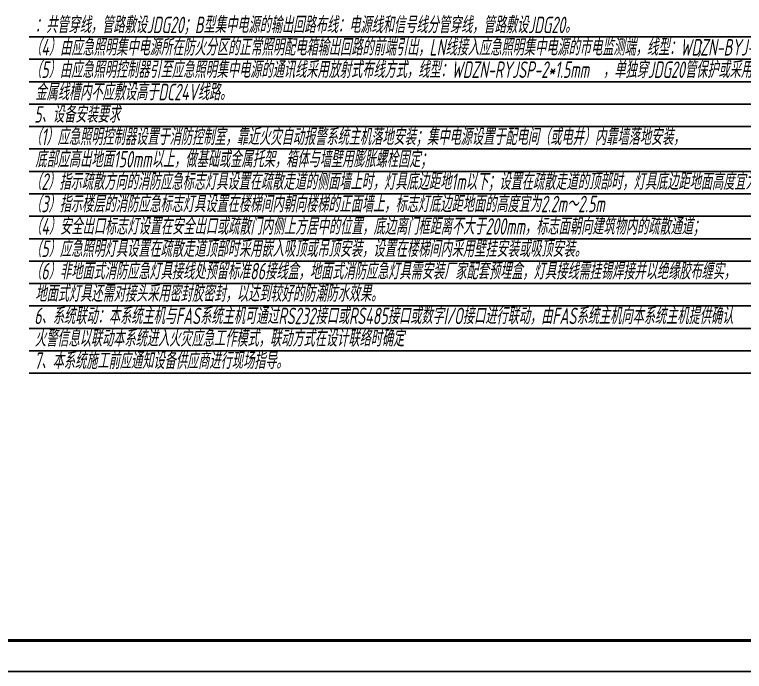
# Model space of a CAD drawing. Extents: x 4929870 to 5205508, y 4505833 to 4862647.
# Drawn here: x 5005630 to 5052915, y 4597045 to 4639588 of the extents above; entities that cross this region are included whole.
import ezdxf

# ---------------------------------------------------------------- set-up
doc = ezdxf.new("R2010")
doc.units = 0
doc.header["$LTSCALE"] = 1000
doc.header["$MEASUREMENT"] = 0
doc.layers.add('MLB', color=7, linetype='CONTINUOUS')
doc.layers.add('PUB_TITLE', color=4, linetype='CONTINUOUS')
doc.styles.add('CHEN1', font='gbeitc.shx', dxfattribs={"width": 0.9, "height": 350, "bigfont": 'msi_fsx.shx'})

msp = doc.modelspace()

# ---------------------------------------------------------------- linework, layer by layer
at = {"layer": 'MLB', "color": 7}
for p, q in [((5006580.5, 4638148.6), (5061746, 4638148.6)), ((5006580.5, 4636695.8), (5061746, 4636695.8)), ((5006580.5, 4635242.9), (5061746, 4635242.9)), ((5006580.5, 4633790), (5061746, 4633790.1)), ((5006580.5, 4632337.2), (5061746, 4632337.2)), ((5006580.5, 4630884.3), (5061746, 4630884.4)), ((5006580.5, 4629431.5), (5061746, 4629431.5)), ((5006580.5, 4627978.6), (5061746, 4627978.6)), ((5006580.5, 4626525.8), (5061746, 4626525.8)), ((5006580.5, 4625072.9), (5061746, 4625072.9)), ((5006580.5, 4623620), (5061746, 4623620.1)), ((5006580.5, 4622167.2), (5061746, 4622167.2)), ((5006580.5, 4620714.3), (5061746, 4620714.4)), ((5006580.5, 4620714.3), (5061746, 4620714.4)), ((5006580.5, 4619261.5), (5061746, 4619261.5)), ((5006580.5, 4619261.5), (5061746, 4619261.5)), ((5006580.5, 4617808.6), (5061746, 4617808.6)), ((5006580.5, 4617808.6), (5061746, 4617808.6)), ((5006580.5, 4616355.8), (5061746, 4616355.8)), ((5006580.5, 4616355.8), (5061746, 4616355.8))]:
    msp.add_line(p, q, dxfattribs=at)
at = {"layer": 'PUB_TITLE'}
msp.add_lwpolyline([(4929870.1, 4597044.5), (5078470.1, 4597044.5), (5078470.1, 4681044.5), (4929870.1, 4681044.5)], close=True, dxfattribs=at)
at = {"layer": 'PUB_TITLE', "const_width": 200}
msp.add_lwpolyline([(4934870.1, 4599044.5), (5076470.1, 4599044.5), (5076470.1, 4679044.5), (4934870.1, 4679044.5)], close=True, dxfattribs=at)

# ---------------------------------------------------------------- texts
at = {"layer": 'MLB', "color": 7, "style": 'CHEN1', "width": 0.714}
for s, p in [('：共管穿线，管路敷设JDG20；B型集中电源的输出回路布线：电源线和信号线分管穿线，管路敷设JDG20。', (5006936.9, 4638385.5)), ('（4）由应急照明集中电源所在防火分区的正常照明配电箱输出回路的前端引出，LN线接入应急照明集中电源的市电监测端，线型：WDZN-BYJ-3*2.5mm', (5006633.4, 4636935.5)), ('；', (5049797.8, 4636935.5)), ('（5）由应急照明控制器引至应急照明集中电源的通讯线采用放射式布线方式，线型：WDZN-RYJSP-2*1.5mm', (5006633.4, 4635485.5)), ('，单独穿JDG20管保护或采用封闭金属线槽，', (5043747.1, 4635485.5)), ('金属线槽内不应敷设高于DC24V线路。', (5006963.9, 4634035.4)), ('5、设备安装要求', (5006901, 4632585.4)), ('（1）应急照明控制器设置于消防控制室，靠近火灾自动报警系统主机落地安装；集中电源设置于配电间（或电井）内靠墙落地安装，', (5006633.4, 4631135.4)), ('底部应高出地面150mm以上，做基础或金属托架，箱体与墙壁用膨胀螺栓固定；', (5006963.9, 4629685.3)), ('（2）指示疏散方向的消防应急标志灯具设置在疏散走道的侧面墙上时，灯具底边距地1m以下；设置在疏散走道的顶部时，灯具底边距地面高度宜为2.2m～2.5m；', (5006633.4, 4628235.3)), ('（3）指示楼层的消防应急标志灯具设置在楼梯间内朝向楼梯的正面墙上，标志灯底边距地面的高度宜为2.2m～2.5m', (5006633.4, 4626785.3)), ('（4）安全出口标志灯设置在安全出口或疏散门内侧上方居中的位置，底边离门框距离不大于200mm，标志面朝向建筑物内的疏散通道；', (5006633.4, 4625335.3)), ('（5）应急照明灯具设置在疏散走道顶部时采用嵌入吸顶或吊顶安装，设置在楼梯间内采用壁挂安装或吸顶安装。', (5006633.4, 4623885.2)), ('（6）非地面式消防应急灯具接线处预留标准86接线盒，地面式消防应急灯具需安装厂家配套预埋盒，灯具接线需挂锡焊接并以绝缘胶布缠实，', (5006633.4, 4622435.2)), ('地面式灯具还需对接头采用密封胶密封，以达到较好的防潮防水效果。', (5006963.9, 4620985.2)), ('6、系统联动：本系统主机与FAS系统主机可通过RS232接口或RS485接口或数字I/O接口进行联动，由FAS系统主机向本系统主机提供确认', (5006901, 4619535.1)), ('火警信息以联动本系统进入火灾应急工作模式，联动方式在设计联络时确定', (5006931.8, 4618085.1)), ('7、本系统施工前应通知设备供应商进行现场指导。', (5006901, 4616635.1))]:
    msp.add_text(s, height=1069.2, dxfattribs=at).set_placement(p)

doc.saveas('drawing.dxf')
